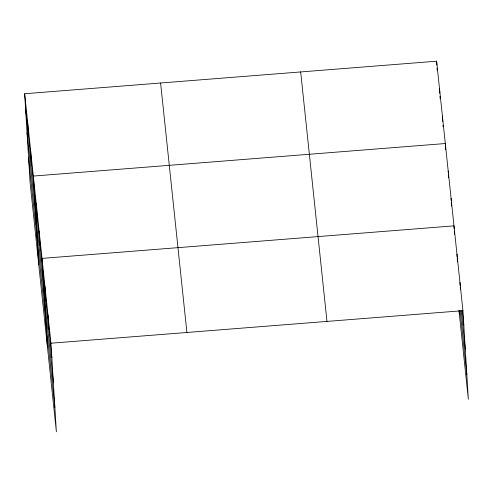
<?xml version="1.0" encoding="UTF-8"?>
<svg xmlns="http://www.w3.org/2000/svg" width="493" height="493" viewBox="0 0 493 493"><rect width="100%" height="100%" fill="white"/><g stroke="black" fill="none" stroke-linecap="round" stroke-linejoin="round"><path stroke-width="0.74" d="M24.65 93.738L50.958 343.214L56.375 431.8L30.067 182.324L24.65 93.738L436.625 61.2L462.933 310.676L468.35 399.262L459.001 310.627M50.958 343.214L462.933 310.676M462.292 310.713L463.821 325.232M461.208 310.689L465.318 349.666M460.086 310.645L466.859 374.834M300.675 71.935L326.982 321.418M160.601 83.003L186.909 332.479M25.537 108.294L51.851 357.77M27.035 132.722L53.343 382.198M28.576 157.889L54.883 407.372M459.951 282.403L460.135 285.472M460.234 287L460.37 289.299M456.968 254.129L457.159 257.192M457.251 258.726L457.436 261.789M454.176 228.918L453.985 225.856L42.016 258.394L47.433 346.98M454.318 231.217L454.503 234.286M459.174 310.621L459.408 314.442M451.095 198.414L451.237 200.713M451.329 202.241L451.563 206.074M448.199 170.972L448.291 172.501M448.39 174.035L448.624 177.868M445.678 149.656L445.308 143.531L33.333 176.063L38.75 264.649M442.412 116.083L442.739 121.451M442.973 125.277L443.065 126.812M439.516 88.641L439.799 93.239M439.984 96.301L440.126 98.6M436.625 61.2L436.86 65.033M437.045 68.096L437.186 70.394M47.975 314.941L48.869 329.497M44.992 286.667L45.886 301.223M39.12 230.952L40.007 245.508M36.223 203.51L37.117 218.06M30.437 148.621L31.33 163.177M27.546 121.179L28.434 135.735"/></g></svg>
